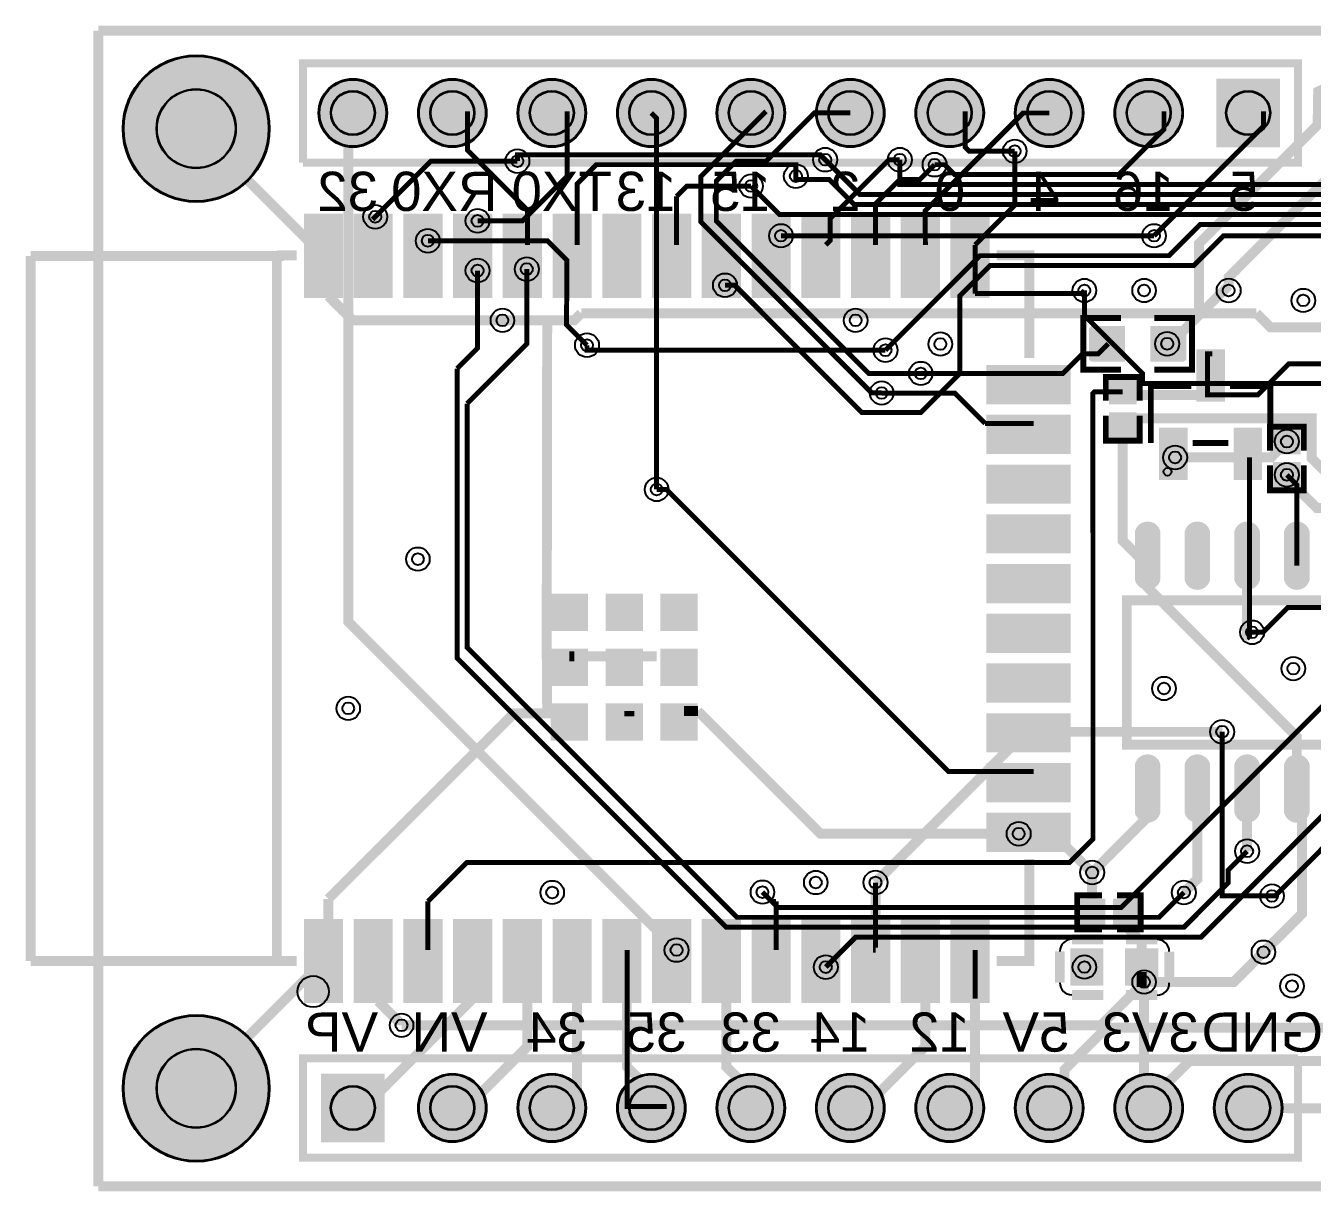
# Model space of a CAD drawing. Header units: millimetres. Extents: x 0.1 to 97.5, y -0.3 to 30.1.
# Drawn here: x 0.15 to 33, y 0.37 to 30.13 of the extents above; entities that cross this region are included whole.
import ezdxf

# ---------------------------------------------------------------- set-up
doc = ezdxf.new("R2010")
doc.units = ezdxf.units.MM
for name, color, linetype, true_color in [('BoardOutLine', 7, 'Continuous', 0xff00ff), ('BottomLayer', 7, 'Continuous', 0x0000ff), ('BottomSolderMaskLayer', 7, 'Continuous', 0xaa00ff), ('Document', 7, 'Continuous', 0xffffff), ('Hole', 7, 'Continuous', 0x222222), ('Multi-Layer', 7, 'Continuous', 0xc0c0c0), ('TopLayer', 7, 'Continuous', 0xff0000), ('TopPasteMaskLayer', 7, 'Continuous', 0x808080), ('TopSilkLayer', 7, 'Continuous', 0xffcc00), ('TopSolderMaskLayer', 7, 'Continuous', 0x800080)]:
    doc.layers.add(name, color=color, linetype=linetype, true_color=true_color)
doc.styles.get("Standard").update_dxf_attribs({"font": 'arial.ttf'})

msp = doc.modelspace()

# ---------------------------------------------------------------- hatches: boundary and pattern name
at = {"layer": 'BottomSolderMaskLayer'}
for points in [[(2.625, 27.5, 1), (6.375, 27.5, 1)], [(7.625, 27.9, 1), (9.375, 27.9, 1)], [(10.165, 27.9, 1), (11.915, 27.9, 1)], [(12.705, 27.9, 1), (14.455, 27.9, 1)], [(15.245, 27.9, 1), (16.995, 27.9, 1)], [(17.785, 27.9, 1), (19.535, 27.9, 1)], [(20.325, 27.9, 1), (22.075, 27.9, 1)], [(22.865, 27.9, 1), (24.615, 27.9, 1)], [(25.405, 27.9, 1), (27.155, 27.9, 1)], [(27.945, 27.9, 1), (29.695, 27.9, 1)], [(32.173, 27.025), (30.547, 27.025), (30.547, 28.776), (32.173, 28.776)], [(2.625, 3, 1), (6.375, 3, 1)], [(7.687, 3.376), (9.313, 3.376), (9.313, 1.625), (7.687, 1.625)], [(10.165, 2.5, 1), (11.915, 2.5, 1)], [(12.705, 2.5, 1), (14.455, 2.5, 1)], [(15.245, 2.5, 1), (16.995, 2.5, 1)], [(17.785, 2.5, 1), (19.535, 2.5, 1)], [(20.325, 2.5, 1), (22.075, 2.5, 1)], [(22.865, 2.5, 1), (24.615, 2.5, 1)], [(25.405, 2.5, 1), (27.155, 2.5, 1)], [(27.945, 2.5, 1), (29.695, 2.5, 1)], [(30.485, 2.5, 1), (32.235, 2.5, 1)]]:
    msp.add_hatch(color=256, dxfattribs=at).paths.add_polyline_path(points)
at = {"layer": 'Multi-Layer'}
for points in [[(7.65, 27.9, 1), (9.35, 27.9, 1)], [(10.19, 27.9, 1), (11.89, 27.9, 1)], [(12.73, 27.9, 1), (14.43, 27.9, 1)], [(15.27, 27.9, 1), (16.97, 27.9, 1)], [(17.81, 27.9, 1), (19.51, 27.9, 1)], [(20.35, 27.9, 1), (22.05, 27.9, 1)], [(22.89, 27.9, 1), (24.59, 27.9, 1)], [(25.43, 27.9, 1), (27.13, 27.9, 1)], [(27.97, 27.9, 1), (29.67, 27.9, 1)], [(32.147, 27.05), (30.573, 27.05), (30.573, 28.75), (32.147, 28.75)], [(7.712, 3.35), (9.287, 3.35), (9.287, 1.65), (7.712, 1.65)], [(10.19, 2.5, 1), (11.89, 2.5, 1)], [(12.73, 2.5, 1), (14.43, 2.5, 1)], [(15.27, 2.5, 1), (16.97, 2.5, 1)], [(17.81, 2.5, 1), (19.51, 2.5, 1)], [(20.35, 2.5, 1), (22.05, 2.5, 1)], [(22.89, 2.5, 1), (24.59, 2.5, 1)], [(25.43, 2.5, 1), (27.13, 2.5, 1)], [(27.97, 2.5, 1), (29.67, 2.5, 1)], [(30.51, 2.5, 1), (32.21, 2.5, 1)]]:
    msp.add_hatch(color=256, dxfattribs=at).paths.add_polyline_path(points)
at = {"layer": 'TopLayer'}
for points in [[(7.273, 25.301), (8.223, 25.301), (8.223, 23.201), (7.273, 23.201)], [(8.543, 25.301), (9.493, 25.301), (9.493, 23.201), (8.543, 23.201)], [(9.813, 25.301), (10.763, 25.301), (10.763, 23.201), (9.813, 23.201)], [(11.083, 25.301), (12.033, 25.301), (12.033, 23.201), (11.083, 23.201)], [(12.353, 25.301), (13.303, 25.301), (13.303, 23.201), (12.353, 23.201)], [(13.623, 25.301), (14.573, 25.301), (14.573, 23.201), (13.623, 23.201)], [(14.893, 25.301), (15.843, 25.301), (15.843, 23.201), (14.893, 23.201)], [(16.163, 25.301), (17.113, 25.301), (17.113, 23.201), (16.163, 23.201)], [(17.433, 25.301), (18.383, 25.301), (18.383, 23.201), (17.433, 23.201)], [(18.703, 25.301), (19.653, 25.301), (19.653, 23.201), (18.703, 23.201)], [(19.973, 25.301), (20.923, 25.301), (20.923, 23.201), (19.973, 23.201)], [(21.243, 25.301), (22.193, 25.301), (22.193, 23.201), (21.243, 23.201)], [(22.513, 25.301), (23.463, 25.301), (23.463, 23.201), (22.513, 23.201)], [(23.783, 25.301), (24.733, 25.301), (24.733, 23.201), (23.783, 23.201)], [(28.188, 22.44), (28.188, 21.576), (27.382, 21.576), (27.382, 22.44)], [(28.888, 22.44), (28.888, 21.576), (29.695, 21.576), (29.695, 22.44)], [(30.75, 21.825), (30.75, 20.575), (30.05, 20.575), (30.05, 21.825)], [(24.703, 21.441), (26.803, 21.441), (26.803, 20.491), (24.703, 20.491)], [(27.832, 20.481), (27.832, 21.081), (28.482, 21.081), (28.482, 20.481)], [(24.703, 20.171), (26.803, 20.171), (26.803, 19.221), (24.703, 19.221)], [(27.832, 19.633), (27.832, 20.233), (28.482, 20.233), (28.482, 19.633)], [(29.8, 19.825), (29.8, 18.575), (29.1, 18.575), (29.1, 19.825)], [(31.7, 19.825), (31.7, 18.575), (31, 18.575), (31, 19.825)], [(32.023, 19.211), (32.023, 19.811), (32.673, 19.811), (32.673, 19.211)], [(24.703, 18.901), (26.803, 18.901), (26.803, 17.951), (24.703, 17.951)], [(32.023, 18.363), (32.023, 18.963), (32.673, 18.963), (32.673, 18.363)], [(24.703, 17.631), (26.803, 17.631), (26.803, 16.681), (24.703, 16.681)], [(29.092, 15.998, -0.785398), (28.492, 15.998), (28.492, 17.198, -0.785398), (29.092, 17.198)], [(30.362, 15.998, -0.785398), (29.762, 15.998), (29.762, 17.198, -0.785398), (30.362, 17.198)], [(31.632, 15.998, -0.785398), (31.032, 15.998), (31.032, 17.198, -0.785398), (31.632, 17.198)], [(32.902, 15.998, -0.785398), (32.302, 15.998), (32.302, 17.198, -0.785398), (32.902, 17.198)], [(24.703, 16.361), (26.803, 16.361), (26.803, 15.411), (24.703, 15.411)], [(14.479, 14.701), (13.579, 14.701), (13.579, 15.601), (14.479, 15.601)], [(15.879, 14.701), (14.979, 14.701), (14.979, 15.601), (15.879, 15.601)], [(17.279, 14.701), (16.379, 14.701), (16.379, 15.601), (17.279, 15.601)], [(24.703, 15.091), (26.803, 15.091), (26.803, 14.141), (24.703, 14.141)], [(14.479, 13.301), (13.579, 13.301), (13.579, 14.201), (14.479, 14.201)], [(15.879, 13.301), (14.979, 13.301), (14.979, 14.201), (15.879, 14.201)], [(17.279, 13.301), (16.379, 13.301), (16.379, 14.201), (17.279, 14.201)], [(24.703, 13.821), (26.803, 13.821), (26.803, 12.871), (24.703, 12.871)], [(14.479, 11.901), (13.579, 11.901), (13.579, 12.801), (14.479, 12.801)], [(15.879, 11.901), (14.979, 11.901), (14.979, 12.801), (15.879, 12.801)], [(17.279, 11.901), (16.379, 11.901), (16.379, 12.801), (17.279, 12.801)], [(24.703, 12.551), (26.803, 12.551), (26.803, 11.601), (24.703, 11.601)], [(24.703, 11.281), (26.803, 11.281), (26.803, 10.331), (24.703, 10.331)], [(29.092, 10.054, -0.785398), (28.492, 10.054), (28.492, 11.254, -0.785398), (29.092, 11.254)], [(30.362, 10.054, -0.785398), (29.762, 10.054), (29.762, 11.254, -0.785398), (30.362, 11.254)], [(31.632, 10.054, -0.785398), (31.032, 10.054), (31.032, 11.254, -0.785398), (31.632, 11.254)], [(32.902, 10.054, -0.785398), (32.302, 10.054), (32.302, 11.254, -0.785398), (32.902, 11.254)], [(24.703, 10.011), (26.803, 10.011), (26.803, 9.061), (24.703, 9.061)], [(27.089, 7.818), (27.689, 7.818), (27.689, 7.168), (27.089, 7.168)], [(27.937, 7.818), (28.537, 7.818), (28.537, 7.168), (27.937, 7.168)], [(7.273, 7.301), (8.223, 7.301), (8.223, 5.201), (7.273, 5.201)], [(8.543, 7.301), (9.493, 7.301), (9.493, 5.201), (8.543, 5.201)], [(9.813, 7.301), (10.763, 7.301), (10.763, 5.201), (9.813, 5.201)], [(11.083, 7.301), (12.033, 7.301), (12.033, 5.201), (11.083, 5.201)], [(12.353, 7.301), (13.303, 7.301), (13.303, 5.201), (12.353, 5.201)], [(13.623, 7.301), (14.573, 7.301), (14.573, 5.201), (13.623, 5.201)], [(14.893, 7.301), (15.843, 7.301), (15.843, 5.201), (14.893, 5.201)], [(16.163, 7.301), (17.113, 7.301), (17.113, 5.201), (16.163, 5.201)], [(17.433, 7.301), (18.383, 7.301), (18.383, 5.201), (17.433, 5.201)], [(18.703, 7.301), (19.653, 7.301), (19.653, 5.201), (18.703, 5.201)], [(19.973, 7.301), (20.923, 7.301), (20.923, 5.201), (19.973, 5.201)], [(21.243, 7.301), (22.193, 7.301), (22.193, 5.201), (21.243, 5.201)], [(22.513, 7.301), (23.463, 7.301), (23.463, 5.201), (22.513, 5.201)], [(23.783, 7.301), (24.733, 7.301), (24.733, 5.201), (23.783, 5.201)], [(27.64, 5.646), (26.84, 5.646), (26.84, 6.546), (27.64, 6.546)], [(29.04, 5.646), (28.24, 5.646), (28.24, 6.546), (29.04, 6.546)]]:
    msp.add_hatch(color=256, dxfattribs=at).paths.add_polyline_path(points)
at = {"layer": 'TopPasteMaskLayer'}
for points in [[(7.273, 25.301), (8.223, 25.301), (8.223, 23.201), (7.273, 23.201)], [(8.543, 25.301), (9.493, 25.301), (9.493, 23.201), (8.543, 23.201)], [(9.813, 25.301), (10.763, 25.301), (10.763, 23.201), (9.813, 23.201)], [(11.083, 25.301), (12.033, 25.301), (12.033, 23.201), (11.083, 23.201)], [(12.353, 25.301), (13.303, 25.301), (13.303, 23.201), (12.353, 23.201)], [(13.623, 25.301), (14.573, 25.301), (14.573, 23.201), (13.623, 23.201)], [(14.893, 25.301), (15.843, 25.301), (15.843, 23.201), (14.893, 23.201)], [(16.163, 25.301), (17.113, 25.301), (17.113, 23.201), (16.163, 23.201)], [(17.433, 25.301), (18.383, 25.301), (18.383, 23.201), (17.433, 23.201)], [(18.703, 25.301), (19.653, 25.301), (19.653, 23.201), (18.703, 23.201)], [(19.973, 25.301), (20.923, 25.301), (20.923, 23.201), (19.973, 23.201)], [(21.243, 25.301), (22.193, 25.301), (22.193, 23.201), (21.243, 23.201)], [(22.513, 25.301), (23.463, 25.301), (23.463, 23.201), (22.513, 23.201)], [(23.783, 25.301), (24.733, 25.301), (24.733, 23.201), (23.783, 23.201)], [(27.343, 21.558), (28.143, 21.558), (28.193, 21.608), (28.193, 21.836), (27.823, 21.836), (27.823, 22.166), (28.193, 22.166), (28.193, 22.408), (28.143, 22.458), (27.343, 22.458), (27.293, 22.408), (27.293, 21.608)], [(28.893, 21.608), (28.893, 21.836), (29.273, 21.836), (29.273, 22.166), (28.893, 22.166), (28.893, 22.408), (28.943, 22.458), (29.733, 22.458), (29.783, 22.408), (29.783, 21.608), (29.733, 21.558), (28.943, 21.558)], [(30.75, 21.825), (30.75, 20.575), (30.05, 20.575), (30.05, 21.825)], [(24.703, 21.441), (26.803, 21.441), (26.803, 20.491), (24.703, 20.491)], [(27.832, 20.481), (27.832, 21.081), (28.482, 21.081), (28.482, 20.481)], [(24.703, 20.171), (26.803, 20.171), (26.803, 19.221), (24.703, 19.221)], [(27.832, 19.633), (27.832, 20.233), (28.482, 20.233), (28.482, 19.633)], [(29.8, 19.825), (29.8, 18.575), (29.1, 18.575), (29.1, 19.825)], [(31.7, 19.825), (31.7, 18.575), (31, 18.575), (31, 19.825)], [(32.023, 19.211), (32.023, 19.811), (32.673, 19.811), (32.673, 19.211)], [(24.703, 18.901), (26.803, 18.901), (26.803, 17.951), (24.703, 17.951)], [(32.023, 18.363), (32.023, 18.963), (32.673, 18.963), (32.673, 18.363)], [(24.703, 17.631), (26.803, 17.631), (26.803, 16.681), (24.703, 16.681)], [(29.092, 15.998, -0.785398), (28.492, 15.998), (28.492, 17.198, -0.785398), (29.092, 17.198)], [(30.362, 15.998, -0.785398), (29.762, 15.998), (29.762, 17.198, -0.785398), (30.362, 17.198)], [(31.632, 15.998, -0.785398), (31.032, 15.998), (31.032, 17.198, -0.785398), (31.632, 17.198)], [(32.902, 15.998, -0.785398), (32.302, 15.998), (32.302, 17.198, -0.785398), (32.902, 17.198)], [(24.703, 16.361), (26.803, 16.361), (26.803, 15.411), (24.703, 15.411)], [(14.479, 14.701), (13.579, 14.701), (13.579, 15.601), (14.479, 15.601)], [(15.879, 14.701), (14.979, 14.701), (14.979, 15.601), (15.879, 15.601)], [(17.279, 14.701), (16.379, 14.701), (16.379, 15.601), (17.279, 15.601)], [(24.703, 15.091), (26.803, 15.091), (26.803, 14.141), (24.703, 14.141)], [(14.479, 13.301), (13.579, 13.301), (13.579, 14.201), (14.479, 14.201)], [(15.879, 13.301), (14.979, 13.301), (14.979, 14.201), (15.879, 14.201)], [(17.279, 13.301), (16.379, 13.301), (16.379, 14.201), (17.279, 14.201)], [(24.703, 13.821), (26.803, 13.821), (26.803, 12.871), (24.703, 12.871)], [(14.479, 11.901), (13.579, 11.901), (13.579, 12.801), (14.479, 12.801)], [(15.879, 11.901), (14.979, 11.901), (14.979, 12.801), (15.879, 12.801)], [(17.279, 11.901), (16.379, 11.901), (16.379, 12.801), (17.279, 12.801)], [(24.703, 12.551), (26.803, 12.551), (26.803, 11.601), (24.703, 11.601)], [(24.703, 11.281), (26.803, 11.281), (26.803, 10.331), (24.703, 10.331)], [(29.092, 10.054, -0.785398), (28.492, 10.054), (28.492, 11.254, -0.785398), (29.092, 11.254)], [(30.362, 10.054, -0.785398), (29.762, 10.054), (29.762, 11.254, -0.785398), (30.362, 11.254)], [(31.632, 10.054, -0.785398), (31.032, 10.054), (31.032, 11.254, -0.785398), (31.632, 11.254)], [(32.902, 10.054, -0.785398), (32.302, 10.054), (32.302, 11.254, -0.785398), (32.902, 11.254)], [(24.703, 10.011), (26.803, 10.011), (26.803, 9.061), (24.703, 9.061)], [(27.089, 7.818), (27.689, 7.818), (27.689, 7.168), (27.089, 7.168)], [(27.937, 7.818), (28.537, 7.818), (28.537, 7.168), (27.937, 7.168)], [(7.273, 7.301), (8.223, 7.301), (8.223, 5.201), (7.273, 5.201)], [(8.543, 7.301), (9.493, 7.301), (9.493, 5.201), (8.543, 5.201)], [(9.813, 7.301), (10.763, 7.301), (10.763, 5.201), (9.813, 5.201)], [(11.083, 7.301), (12.033, 7.301), (12.033, 5.201), (11.083, 5.201)], [(12.353, 7.301), (13.303, 7.301), (13.303, 5.201), (12.353, 5.201)], [(13.623, 7.301), (14.573, 7.301), (14.573, 5.201), (13.623, 5.201)], [(14.893, 7.301), (15.843, 7.301), (15.843, 5.201), (14.893, 5.201)], [(16.163, 7.301), (17.113, 7.301), (17.113, 5.201), (16.163, 5.201)], [(17.433, 7.301), (18.383, 7.301), (18.383, 5.201), (17.433, 5.201)], [(18.703, 7.301), (19.653, 7.301), (19.653, 5.201), (18.703, 5.201)], [(19.973, 7.301), (20.923, 7.301), (20.923, 5.201), (19.973, 5.201)], [(21.243, 7.301), (22.193, 7.301), (22.193, 5.201), (21.243, 5.201)], [(22.513, 7.301), (23.463, 7.301), (23.463, 5.201), (22.513, 5.201)], [(23.783, 7.301), (24.733, 7.301), (24.733, 5.201), (23.783, 5.201)], [(27.64, 5.646), (26.84, 5.646), (26.84, 6.546), (27.64, 6.546)], [(29.04, 5.646), (28.24, 5.646), (28.24, 6.546), (29.04, 6.546)]]:
    msp.add_hatch(color=256, dxfattribs=at).paths.add_polyline_path(points)
at = {"layer": 'TopSolderMaskLayer'}
for points in [[(2.625, 27.5, 1), (6.375, 27.5, 1)], [(7.625, 27.9, 1), (9.375, 27.9, 1)], [(10.165, 27.9, 1), (11.915, 27.9, 1)], [(12.705, 27.9, 1), (14.455, 27.9, 1)], [(15.245, 27.9, 1), (16.995, 27.9, 1)], [(17.785, 27.9, 1), (19.535, 27.9, 1)], [(20.325, 27.9, 1), (22.075, 27.9, 1)], [(22.865, 27.9, 1), (24.615, 27.9, 1)], [(25.405, 27.9, 1), (27.155, 27.9, 1)], [(27.945, 27.9, 1), (29.695, 27.9, 1)], [(32.173, 27.025), (30.547, 27.025), (30.547, 28.776), (32.173, 28.776)], [(7.248, 25.326), (8.249, 25.326), (8.249, 23.175), (7.248, 23.175)], [(8.518, 25.326), (9.519, 25.326), (9.519, 23.175), (8.518, 23.175)], [(9.788, 25.326), (10.789, 25.326), (10.789, 23.175), (9.788, 23.175)], [(11.058, 25.326), (12.059, 25.326), (12.059, 23.175), (11.058, 23.175)], [(12.328, 25.326), (13.329, 25.326), (13.329, 23.175), (12.328, 23.175)], [(13.598, 25.326), (14.599, 25.326), (14.599, 23.175), (13.598, 23.175)], [(14.868, 25.326), (15.869, 25.326), (15.869, 23.175), (14.868, 23.175)], [(16.138, 25.326), (17.139, 25.326), (17.139, 23.175), (16.138, 23.175)], [(17.408, 25.326), (18.409, 25.326), (18.409, 23.175), (17.408, 23.175)], [(18.678, 25.326), (19.679, 25.326), (19.679, 23.175), (18.678, 23.175)], [(19.948, 25.326), (20.949, 25.326), (20.949, 23.175), (19.948, 23.175)], [(21.218, 25.326), (22.219, 25.326), (22.219, 23.175), (21.218, 23.175)], [(22.488, 25.326), (23.489, 25.326), (23.489, 23.175), (22.488, 23.175)], [(23.758, 25.326), (24.759, 25.326), (24.759, 23.175), (23.758, 23.175)], [(28.214, 22.465), (28.214, 21.55), (27.356, 21.55), (27.356, 22.465)], [(28.863, 22.465), (28.863, 21.55), (29.72, 21.55), (29.72, 22.465)], [(30.764, 21.87), (30.764, 20.53), (30.036, 20.53), (30.036, 21.87)], [(24.678, 21.466), (26.829, 21.466), (26.829, 20.466), (24.678, 20.466)], [(27.805, 20.458), (27.805, 21.104), (28.51, 21.104), (28.51, 20.458)], [(24.678, 20.196), (26.829, 20.196), (26.829, 19.196), (24.678, 19.196)], [(27.805, 19.609), (27.805, 20.256), (28.51, 20.256), (28.51, 19.609)], [(29.814, 19.87), (29.814, 18.53), (29.086, 18.53), (29.086, 19.87)], [(31.714, 19.87), (31.714, 18.53), (30.986, 18.53), (30.986, 19.87)], [(31.996, 19.188), (31.996, 19.834), (32.701, 19.834), (32.701, 19.188)], [(24.678, 18.926), (26.829, 18.926), (26.829, 17.925), (24.678, 17.925)], [(31.996, 18.339), (31.996, 18.986), (32.701, 18.986), (32.701, 18.339)], [(24.678, 17.656), (26.829, 17.656), (26.829, 16.655), (24.678, 16.655)], [(29.118, 15.981, -0.785398), (28.467, 15.981), (28.467, 17.215, -0.785398), (29.118, 17.215)], [(30.388, 15.981, -0.785398), (29.737, 15.981), (29.737, 17.215, -0.785398), (30.388, 17.215)], [(31.658, 15.981, -0.785398), (31.007, 15.981), (31.007, 17.215, -0.785398), (31.658, 17.215)], [(32.928, 15.981, -0.785398), (32.277, 15.981), (32.277, 17.215, -0.785398), (32.928, 17.215)], [(24.678, 16.386), (26.829, 16.386), (26.829, 15.385), (24.678, 15.385)], [(14.505, 14.675), (13.554, 14.675), (13.554, 15.626), (14.505, 15.626)], [(15.905, 14.675), (14.954, 14.675), (14.954, 15.626), (15.905, 15.626)], [(17.305, 14.675), (16.354, 14.675), (16.354, 15.626), (17.305, 15.626)], [(24.678, 15.116), (26.829, 15.116), (26.829, 14.115), (24.678, 14.115)], [(14.505, 13.275), (13.554, 13.275), (13.554, 14.226), (14.505, 14.226)], [(15.905, 13.275), (14.954, 13.275), (14.954, 14.226), (15.905, 14.226)], [(17.305, 13.275), (16.354, 13.275), (16.354, 14.226), (17.305, 14.226)], [(24.678, 13.846), (26.829, 13.846), (26.829, 12.845), (24.678, 12.845)], [(14.505, 11.875), (13.554, 11.875), (13.554, 12.826), (14.505, 12.826)], [(15.905, 11.875), (14.954, 11.875), (14.954, 12.826), (15.905, 12.826)], [(17.305, 11.875), (16.354, 11.875), (16.354, 12.826), (17.305, 12.826)], [(24.678, 12.576), (26.829, 12.576), (26.829, 11.575), (24.678, 11.575)], [(29.118, 10.037, -0.785398), (28.467, 10.037), (28.467, 11.271, -0.785398), (29.118, 11.271)], [(30.388, 10.037, -0.785398), (29.737, 10.037), (29.737, 11.271, -0.785398), (30.388, 11.271)], [(31.658, 10.037, -0.785398), (31.007, 10.037), (31.007, 11.271, -0.785398), (31.658, 11.271)], [(32.928, 10.037, -0.785398), (32.277, 10.037), (32.277, 11.271, -0.785398), (32.928, 11.271)], [(24.678, 11.306), (26.829, 11.306), (26.829, 10.305), (24.678, 10.305)], [(24.678, 10.036), (26.829, 10.036), (26.829, 9.035), (24.678, 9.035)], [(27.063, 7.843), (27.714, 7.843), (27.714, 7.143), (27.063, 7.143)], [(27.912, 7.843), (28.563, 7.843), (28.563, 7.143), (27.912, 7.143)], [(7.248, 7.326), (8.249, 7.326), (8.249, 5.175), (7.248, 5.175)], [(8.518, 7.326), (9.519, 7.326), (9.519, 5.175), (8.518, 5.175)], [(9.788, 7.326), (10.789, 7.326), (10.789, 5.175), (9.788, 5.175)], [(11.058, 7.326), (12.059, 7.326), (12.059, 5.175), (11.058, 5.175)], [(12.328, 7.326), (13.329, 7.326), (13.329, 5.175), (12.328, 5.175)], [(13.598, 7.326), (14.599, 7.326), (14.599, 5.175), (13.598, 5.175)], [(14.868, 7.326), (15.869, 7.326), (15.869, 5.175), (14.868, 5.175)], [(16.138, 7.326), (17.139, 7.326), (17.139, 5.175), (16.138, 5.175)], [(17.408, 7.326), (18.409, 7.326), (18.409, 5.175), (17.408, 5.175)], [(18.678, 7.326), (19.679, 7.326), (19.679, 5.175), (18.678, 5.175)], [(19.948, 7.326), (20.949, 7.326), (20.949, 5.175), (19.948, 5.175)], [(21.218, 7.326), (22.219, 7.326), (22.219, 5.175), (21.218, 5.175)], [(22.488, 7.326), (23.489, 7.326), (23.489, 5.175), (22.488, 5.175)], [(23.758, 7.326), (24.759, 7.326), (24.759, 5.175), (23.758, 5.175)], [(27.665, 5.621), (26.815, 5.621), (26.815, 6.571), (27.665, 6.571)], [(29.065, 5.621), (28.215, 5.621), (28.215, 6.571), (29.065, 6.571)], [(2.625, 3, 1), (6.375, 3, 1)], [(7.687, 3.376), (9.313, 3.376), (9.313, 1.625), (7.687, 1.625)], [(10.165, 2.5, 1), (11.915, 2.5, 1)], [(12.705, 2.5, 1), (14.455, 2.5, 1)], [(15.245, 2.5, 1), (16.995, 2.5, 1)], [(17.785, 2.5, 1), (19.535, 2.5, 1)], [(20.325, 2.5, 1), (22.075, 2.5, 1)], [(22.865, 2.5, 1), (24.615, 2.5, 1)], [(25.405, 2.5, 1), (27.155, 2.5, 1)], [(27.945, 2.5, 1), (29.695, 2.5, 1)], [(30.485, 2.5, 1), (32.235, 2.5, 1)]]:
    msp.add_hatch(color=256, dxfattribs=at).paths.add_polyline_path(points)

# ---------------------------------------------------------------- linework, layer by layer
at = {"layer": 'BoardOutLine', "const_width": 0.254}
for points in [[(2, 0.5), (1.999, 30)], [(1.999, 30), (94.001, 30), (94.005, 0.5)], [(94, 0.5), (2, 0.5)]]:
    msp.add_lwpolyline(points, dxfattribs=at)
at = {"layer": 'BottomLayer'}
for points, const_width in [([(16.764, 6.53), (8.382, 14.912), (8.382, 27.94), (8.89, 27.94)], 0.254), ([(13.97, 27.94), (13.97, 26.289), (12.827, 25.146), (11.684, 25.146)], 0.127), ([(16.12, 27.9), (16.256, 27.764), (16.256, 18.288)], 0.127), ([(22.002, 20.752), (21.75, 20.752), (17.384, 25.118), (17.384, 26.276), (19.05, 27.94)], 0.127), ([(23.001, 21.251), (21.675, 21.251), (17.78, 25.146), (17.78, 26.162), (18.288, 26.67), (19.05, 26.67), (20.28, 27.9), (21.2, 27.9)], 0.127), ([(23.354, 26.58), (23.608, 26.58), (23.862, 26.326), (28.053, 26.326), (29.21, 27.483), (29.21, 27.94)], 0.127), ([(24.13, 27.94), (24.13, 27.028), (24.234, 26.924), (25.4, 26.924)], 0.127), ([(12.7, 26.67), (10.49, 26.67), (9.003, 25.183)], 0.127), ([(54.192, 19.595), (54.195, 19.592), (53.811, 19.595), (47.484, 25.818), (21.449, 25.818), (20.56, 26.707)], 0.127), ([(51.624, 25.818), (51.37, 26.072), (22.465, 26.072), (22.465, 26.707)], 0.127), ([(51.548, 21.373), (47.357, 25.564), (21.299, 25.564), (20.664, 26.199), (19.812, 26.199), (19.812, 26.289)], 0.127), ([(18.669, 26.035), (19.394, 25.31), (47.23, 25.31), (54.215, 18.325), (56.097, 18.325), (56.097, 18.579)], 0.127), ([(51.224, 20.678), (51.166, 20.991), (47.102, 25.055), (30.135, 25.055), (29.337, 24.257), (24.511, 24.257), (22.098, 21.844), (22.098, 21.844)], 0.127), ([(14.478, 21.971), (13.955, 22.492), (13.966, 24.143), (13.47, 24.638), (10.414, 24.638)], 0.127), ([(28.956, 24.765), (19.431, 24.765)], 0.127), ([(29.591, 24.003), (29.972, 24.003), (30.734, 24.765), (36.703, 24.765)], 0.127), ([(29.591, 24.003), (24.765, 24.003), (24.001, 23.239), (24.001, 21.251), (23.001, 20.251), (21.501, 20.251), (18.251, 23.501), (18.001, 23.501)], 0.127), ([(11.162, 21.373), (11.684, 21.895), (11.684, 23.876)], 0.127), ([(11.416, 20.484), (12.94, 22.008), (12.94, 23.913)], 0.127), ([(33.364, 20.992), (28.665, 20.992), (28.665, 21.246), (27.178, 22.733), (27.178, 23.368)], 0.127), ([(29.292, 22.008), (29.374, 22.008), (30.861, 23.495)], 0.254), ([(44.341, 21.849), (42.352, 21.849), (28.121, 7.62), (19.347, 7.62), (18.956, 8.009)], 0.127), ([(20.574, 6.096), (21.336, 6.858), (30.153, 6.858), (38.192, 14.895), (39.97, 14.895), (46.848, 21.88), (48.245, 21.88)], 0.127), ([(31.334, 9.053), (30.846, 8.567), (30.846, 8.242), (29.718, 7.112), (18.034, 7.112), (11.161, 13.983), (11.161, 21.372)], 0.127), ([(29.718, 8.001), (29.083, 7.366), (18.311, 7.366), (11.415, 14.26), (11.415, 20.483)], 0.127), ([(31.967, 7.911), (32.041, 7.911), (38.481, 14.351), (40.081, 14.351), (46.304, 20.574), (50.038, 20.574)], 0.127), ([(29.493, 19.107), (31.944, 19.107), (32.348, 19.511)], 0.254), ([(32.348, 18.663), (32.348, 18.579), (33.11, 17.817), (34.38, 17.817), (35.142, 18.579), (36.58, 18.579), (37.108, 19.107)], 0.254), ([(36.031, 17.944), (33.364, 15.277), (32.371, 15.277), (31.736, 14.642), (31.459, 14.642)], 0.127), ([(30.697, 12.102), (25.691, 12.102), (21.844, 8.255)], 0.254), ([(27.375, 8.509), (26.384, 9.5), (25.5, 9.5)], 0.254), ([(31.75, 6.477), (30.988, 5.715), (28.702, 5.715)], 0.254), ([(28.702, 5.715), (27.597, 4.61), (9.744, 4.61)], 0.254), ([(29.21, 2.54), (28.702, 2.54), (28.702, 5.715)], 0.254)]:
    msp.add_lwpolyline(points, dxfattribs=dict(at, const_width=const_width))
at = {"layer": 'BottomSolderMaskLayer'}
for centre, radius in [((4.5, 27.5), 1.875), ((8.5, 27.9), 0.875), ((11.04, 27.9), 0.875), ((13.58, 27.9), 0.875), ((16.12, 27.9), 0.875), ((18.66, 27.9), 0.875), ((21.2, 27.9), 0.875), ((23.74, 27.9), 0.875), ((26.28, 27.9), 0.875), ((28.82, 27.9), 0.875), ((4.5, 27.5), 1.014), ((8.5, 27.9), 0.566), ((11.04, 27.9), 0.566), ((13.58, 27.9), 0.566), ((16.12, 27.9), 0.566), ((18.66, 27.9), 0.566), ((21.2, 27.9), 0.566), ((23.74, 27.9), 0.566), ((26.28, 27.9), 0.566), ((28.82, 27.9), 0.566), ((31.36, 27.9), 0.568), ((4.5, 3), 1.875), ((4.5, 3), 1.014), ((11.04, 2.5), 0.875), ((13.58, 2.5), 0.875), ((16.12, 2.5), 0.875), ((18.66, 2.5), 0.875), ((21.2, 2.5), 0.875), ((23.74, 2.5), 0.875), ((26.28, 2.5), 0.875), ((28.82, 2.5), 0.875), ((31.36, 2.5), 0.875), ((8.5, 2.5), 0.568), ((11.04, 2.5), 0.566), ((13.58, 2.5), 0.566), ((16.12, 2.5), 0.566), ((18.66, 2.5), 0.566), ((21.2, 2.5), 0.566), ((23.74, 2.5), 0.566), ((26.28, 2.5), 0.566), ((28.82, 2.5), 0.566), ((31.36, 2.5), 0.566)]:
    msp.add_circle(centre, radius, dxfattribs=at)
at = {"layer": 'Document'}
for centre, radius in [((29.3, 18.74), 0.1), ((7.487, 5.471), 0.4)]:
    msp.add_circle(centre, radius, dxfattribs=at)
at = {"layer": 'Hole'}
for centre, radius in [((25.4, 26.924), 0.15), ((12.7, 26.67), 0.152), ((20.56, 26.707), 0.152), ((22.465, 26.707), 0.152), ((23.354, 26.58), 0.152), ((19.812, 26.289), 0.152), ((18.669, 26.035), 0.15), ((9.072, 25.251), 0.152), ((11.684, 25.146), 0.152), ((10.414, 24.638), 0.152), ((19.431, 24.765), 0.15), ((28.956, 24.765), 0.15), ((11.684, 23.876), 0.152), ((12.94, 23.913), 0.152), ((18.001, 23.501), 0.152), ((27.178, 23.368), 0.15), ((28.702, 23.368), 0.15), ((30.861, 23.368), 0.152), ((32.766, 23.114), 0.15), ((12.319, 22.606), 0.15), ((21.336, 22.606), 0.15), ((14.478, 21.971), 0.152), ((23.501, 22.001), 0.15), ((29.292, 22.008), 0.152), ((22.098, 21.844), 0.152), ((23.001, 21.251), 0.15), ((22.001, 20.751), 0.15), ((32.348, 19.511), 0.152), ((29.493, 19.107), 0.152), ((32.348, 18.663), 0.152), ((16.256, 18.288), 0.15), ((10.16, 16.51), 0.15), ((31.459, 14.642), 0.152), ((32.512, 13.716), 0.15), ((29.21, 13.208), 0.15), ((8.382, 12.7), 0.15), ((30.697, 12.102), 0.152), ((25.5, 9.5), 0.152), ((31.332, 9.054), 0.152), ((27.375, 8.509), 0.152), ((20.32, 8.255), 0.15), ((21.844, 8.255), 0.152), ((13.589, 8.001), 0.15), ((18.957, 8.009), 0.15), ((29.718, 8.001), 0.152), ((31.967, 7.911), 0.15), ((16.765, 6.531), 0.152), ((31.75, 6.477), 0.15), ((20.574, 6.096), 0.152), ((27.178, 6.096), 0.15), ((28.702, 5.715), 0.15), ((32.48, 5.611), 0.15), ((9.742, 4.609), 0.15)]:
    msp.add_circle(centre, radius, dxfattribs=at)
at = {"layer": 'Multi-Layer'}
for centre, radius in [((4.5, 27.5), 1.85), ((8.5, 27.9), 0.85), ((11.04, 27.9), 0.85), ((13.58, 27.9), 0.85), ((16.12, 27.9), 0.85), ((18.66, 27.9), 0.85), ((21.2, 27.9), 0.85), ((23.74, 27.9), 0.85), ((26.28, 27.9), 0.85), ((28.82, 27.9), 0.85), ((4.5, 27.5), 1), ((8.5, 27.9), 0.55), ((11.04, 27.9), 0.55), ((13.58, 27.9), 0.55), ((16.12, 27.9), 0.55), ((18.66, 27.9), 0.55), ((21.2, 27.9), 0.55), ((23.74, 27.9), 0.55), ((26.28, 27.9), 0.55), ((28.82, 27.9), 0.55), ((31.36, 27.9), 0.55), ((12.7, 26.67), 0.305), ((20.56, 26.707), 0.305), ((22.465, 26.707), 0.305), ((25.4, 26.924), 0.3), ((23.354, 26.58), 0.305), ((18.669, 26.035), 0.3), ((19.812, 26.289), 0.305), ((9.072, 25.251), 0.305), ((11.684, 25.146), 0.305), ((19.431, 24.765), 0.3), ((28.956, 24.765), 0.3), ((10.414, 24.638), 0.305), ((11.684, 23.876), 0.305), ((12.94, 23.913), 0.305), ((18.001, 23.501), 0.305), ((27.178, 23.368), 0.3), ((28.702, 23.368), 0.3), ((30.861, 23.368), 0.305), ((32.766, 23.114), 0.3), ((12.319, 22.606), 0.3), ((21.336, 22.606), 0.3), ((14.478, 21.971), 0.305), ((22.098, 21.844), 0.305), ((23.501, 22.001), 0.3), ((29.292, 22.008), 0.305), ((23.001, 21.251), 0.3), ((22.001, 20.751), 0.3), ((32.348, 19.511), 0.305), ((29.493, 19.107), 0.305), ((32.348, 18.663), 0.305), ((16.256, 18.288), 0.3), ((10.16, 16.51), 0.3), ((31.459, 14.642), 0.305), ((32.512, 13.716), 0.3), ((29.21, 13.208), 0.3), ((8.382, 12.7), 0.3), ((30.697, 12.102), 0.305), ((25.5, 9.5), 0.305), ((31.332, 9.054), 0.305), ((20.32, 8.255), 0.3), ((21.844, 8.255), 0.305), ((27.375, 8.509), 0.305), ((13.589, 8.001), 0.3), ((18.957, 8.009), 0.3), ((29.718, 8.001), 0.305), ((31.967, 7.911), 0.3), ((16.765, 6.531), 0.305), ((31.75, 6.477), 0.3), ((20.574, 6.096), 0.305), ((27.178, 6.096), 0.3), ((28.702, 5.715), 0.3), ((32.48, 5.611), 0.3), ((4.5, 3), 1.85), ((9.742, 4.609), 0.3), ((4.5, 3), 1), ((11.04, 2.5), 0.85), ((13.58, 2.5), 0.85), ((16.12, 2.5), 0.85), ((18.66, 2.5), 0.85), ((21.2, 2.5), 0.85), ((23.74, 2.5), 0.85), ((26.28, 2.5), 0.85), ((28.82, 2.5), 0.85), ((31.36, 2.5), 0.85), ((8.5, 2.5), 0.55), ((11.04, 2.5), 0.55), ((13.58, 2.5), 0.55), ((16.12, 2.5), 0.55), ((18.66, 2.5), 0.55), ((21.2, 2.5), 0.55), ((23.74, 2.5), 0.55), ((26.28, 2.5), 0.55), ((28.82, 2.5), 0.55), ((31.36, 2.5), 0.55)]:
    msp.add_circle(centre, radius, dxfattribs=at)
at = {"layer": 'TopLayer'}
for points, const_width in [([(30.106, 22.788), (30.106, 24.568), (33.133, 27.596), (33.147, 28.448), (33.679, 28.701), (34.149, 28.701)], 0.254), ([(12.955, 24.53), (12.955, 25.422), (11.43, 26.947), (11.43, 27.94)], 0.127), ([(26.279, 27.899), (25.614, 27.899), (23.114, 25.4), (23.117, 24.529)], 0.127), ([(31.75, 27.94), (31.75, 27.559), (28.956, 24.765)], 0.127), ([(7.747, 24.252), (4.501, 27.501)], 0.254), ([(24.385, 24.531), (25.4, 25.546), (25.4, 26.924)], 0.127), ([(30.861, 23.495), (30.861, 23.711), (34.149, 26.999)], 0.254), ([(20.56, 26.707), (20.433, 26.834), (12.7, 26.834), (12.7, 26.67)], 0.127), ([(14.225, 24.53), (14.225, 26.087), (14.718, 26.58), (19.812, 26.58), (19.812, 26.289)], 0.127), ([(20.575, 24.53), (20.687, 24.644), (20.687, 25.206), (22.188, 26.707), (22.465, 26.707)], 0.127), ([(21.845, 24.531), (21.845, 25.578), (22.465, 26.199), (22.973, 26.199), (23.354, 26.58)], 0.127), ([(16.765, 25.772), (17.028, 26.035), (18.669, 26.035)], 0.127), ([(16.765, 24.531), (16.765, 25.772)], 0.127), ([(7.875, 23.879), (7.875, 24.531)], 0.254), ([(24.385, 24.531), (24.385, 23.29)], 0.127), ([(7.875, 23.879), (7.875, 23.227)], 0.254), ([(31.567, 22.787), (31.927, 22.427), (35.127, 22.427), (36.732, 24.032), (37.428, 24.032)], 0.254), ([(7.875, 23.227), (8.495, 22.606), (12.319, 22.606)], 0.254), ([(24.385, 23.29), (27.1, 23.29), (27.178, 23.368)], 0.127), ([(12.319, 22.606), (14.15, 22.606), (14.331, 22.787)], 0.254), ([(13.462, 22.606), (13.451, 15.431)], 0.254), ([(14.331, 22.787), (31.567, 22.787), (31.228, 22.787)], 0.254), ([(22.098, 21.844), (14.478, 21.844), (14.478, 21.971)], 0.127), ([(27.785, 22.008), (27.531, 21.754), (27.12, 21.754)], 0.127), ([(27.12, 21.745), (26.626, 21.251), (23.001, 21.251)], 0.127), ([(30.445, 21.753), (30.318, 21.753), (30.318, 20.701), (31.603, 20.701), (32.403, 21.499), (34.501, 21.499), (35.601, 20.399), (37.386, 20.399), (38.265, 19.52), (38.265, 19.393)], 0.127), ([(26.5, 21.246), (25.88, 21.246)], 0.127), ([(24.639, 19.976), (23.864, 20.751), (22.001, 20.751)], 0.127), ([(28.157, 20.781), (27.439, 20.781), (27.395, 20.738), (27.395, 17.182)], 0.127), ([(28.194, 20.701), (30.353, 20.701)], 0.254), ([(25.88, 19.976), (24.639, 19.976)], 0.127), ([(33.745, 18.663), (33.408, 18.663), (32.983, 19.087), (32.983, 20.103), (28.157, 20.103), (28.157, 19.933)], 0.254), ([(28.792, 16.344), (28.157, 16.979), (28.157, 19.933)], 0.254), ([(31.393, 19.107), (31.393, 14.504), (31.416, 14.481)], 0.127), ([(32.347, 18.661), (32.601, 18.41), (32.601, 16.342)], 0.127), ([(16.256, 18.288), (16.51, 18.288), (23.712, 11.086), (25.88, 11.086)], 0.127), ([(27.397, 17.562), (27.397, 9.362), (26.797, 8.763), (11.407, 8.763), (10.417, 7.77)], 0.127), ([(32.602, 10.4), (32.602, 11.975), (28.792, 15.785), (28.792, 16.344)], 0.254), ([(31.332, 16.344), (31.332, 14.565), (31.393, 14.504)], 0.254), ([(13.451, 14.031), (13.451, 15.431)], 0.254), ([(14.156, 15.431), (13.451, 15.431)], 0.254), ([(13.451, 14.031), (13.462, 12.573)], 0.254), ([(14.029, 14.031), (13.451, 14.031)], 0.254), ([(14.156, 14.031), (14.029, 14.031)], 0.254), ([(14.156, 14.031), (15.555, 14.031)], 0.254), ([(16.256, 14.03), (15.556, 14.03)], 0.254), ([(7.874, 7.836), (12.614, 12.573), (14.156, 12.573), (14.156, 12.631)], 0.254), ([(15.556, 12.497), (15.556, 12.631)], 0.254), ([(16.956, 12.631), (17.308, 12.631)], 0.254), ([(17.308, 12.631), (20.439, 9.5), (25.5, 9.5)], 0.254), ([(30.697, 12.102), (30.697, 8.165), (30.697, 7.911), (31.967, 7.911)], 0.127), ([(28.791, 10.399), (28.791, 9.926), (27.376, 8.509)], 0.254), ([(29.718, 8.001), (30.062, 8.345), (30.062, 10.654)], 0.254), ([(31.332, 9.054), (31.332, 10.654)], 0.254), ([(31.75, 6.477), (32.731, 7.457), (32.731, 10.526), (32.604, 10.653)], 0.254), ([(27.375, 8.509), (27.375, 8.038), (27.375, 7.149)], 0.254), ([(21.845, 6.531), (21.845, 8.254), (21.844, 8.255)], 0.254), ([(21.845, 6.531), (21.844, 6.531), (21.844, 8.255)], 0.127), ([(7.875, 6.531), (7.875, 7.835)], 0.254), ([(18.957, 8.009), (19.195, 7.772), (19.305, 7.772)], 0.127), ([(10.415, 6.531), (10.415, 7.772)], 0.127), ([(19.305, 6.531), (19.305, 7.772)], 0.127), ([(28.223, 7.149), (28.64, 6.732), (28.64, 5.969)], 0.254), ([(8.89, 2.54), (8.89, 2.614), (11.685, 5.409), (11.685, 6.532)], 0.254), ([(9.145, 6.531), (9.145, 5.226)], 0.254), ([(12.955, 6.531), (12.955, 4.065), (11.43, 2.54)], 0.254), ([(14.225, 6.531), (14.225, 2.795), (13.97, 2.54)], 0.254), ([(15.495, 6.531), (15.495, 3.555), (16.51, 2.54)], 0.254), ([(16.51, 2.54), (15.506, 2.54), (15.506, 6.531)], 0.127), ([(18.035, 6.531), (18.035, 3.555), (19.05, 2.54)], 0.254), ([(23.115, 6.531), (23.115, 4.065), (21.59, 2.54)], 0.254), ([(24.385, 6.531), (24.385, 2.795), (24.13, 2.54)], 0.254), ([(24.385, 6.531), (24.385, 5.29)], 0.127), ([(7.747, 6.251), (4.501, 3)], 0.254), ([(28.64, 5.969), (28.64, 5.588), (28.64, 5.588)], 0.254), ([(9.145, 5.226), (9.742, 4.629), (9.742, 4.609)], 0.254), ([(26.67, 2.54), (26.67, 3.48), (27.737, 4.547), (36.83, 4.547), (37.379, 5.309)], 0.254), ([(47.092, 4.305), (46.487, 3.701), (29.863, 3.701), (28.819, 2.657), (28.819, 2.499)], 0.254), ([(31.359, 2.499), (34.181, 2.484)], 0.254)]:
    msp.add_lwpolyline(points, dxfattribs=dict(at, const_width=const_width))
at = {"layer": 'TopSilkLayer'}
for points, const_width in [([(30.725, 26.63), (32.63, 26.63), (32.63, 29.17), (7.23, 29.17), (7.23, 26.63)], 0.203), ([(7.23, 26.63), (30.725, 26.63)], 0.203), ([(0.274, 24.251), (6.74, 24.251)], 0.254), ([(0.274, 24.251), (0.274, 6.251)], 0.254), ([(7.067, 24.268), (6.558, 24.268)], 0.254), ([(6.558, 24.251), (6.558, 6.251)], 0.254), ([(25.774, 21.647), (25.774, 24.268), (24.94, 24.268)], 0.254), ([(28.112, 22.668), (27.153, 22.668), (27.153, 21.347), (28.112, 21.347)], 0.152), ([(28.964, 22.668), (29.923, 22.668), (29.923, 21.347), (28.964, 21.347)], 0.152), ([(28.589, 20.552), (28.589, 21.162), (27.725, 21.162), (27.725, 20.629), (27.725, 20.552)], 0.152), ([(28.874, 19.474), (28.874, 20.926), (29.905, 20.926)], 0.152), ([(31.926, 19.474), (31.926, 20.926), (30.895, 20.926)], 0.152), ([(27.725, 20.171), (27.725, 19.536), (28.589, 19.536), (28.589, 20.07), (28.589, 20.171)], 0.152), ([(32.78, 19.282), (32.78, 19.892), (31.916, 19.892), (31.916, 19.359), (31.916, 19.282)], 0.152), ([(30.855, 19.474), (29.945, 19.474)], 0.152), ([(31.916, 18.901), (31.916, 18.266), (32.78, 18.266), (32.78, 18.8), (32.78, 18.901)], 0.152), ([(24.94, 6.251), (25.774, 6.251), (25.774, 8.855)], 0.254), ([(27.628, 7.925), (26.993, 7.925), (26.993, 7.061), (27.526, 7.061), (27.628, 7.061)], 0.152), ([(28.009, 7.061), (28.618, 7.061), (28.618, 7.925), (28.085, 7.925), (28.009, 7.925)], 0.152), ([(27.66, 6.806), (26.86, 6.806)], 0.254), ([(28.236, 6.8), (29.036, 6.8)], 0.254), ([(26.55, 5.696), (26.55, 6.496)], 0.254), ([(29.346, 5.69), (29.346, 6.49)], 0.254), ([(0.274, 6.251), (6.724, 6.251)], 0.254), ([(6.558, 6.251), (7.067, 6.251)], 0.254), ([(27.66, 5.386), (26.86, 5.386)], 0.254), ([(28.236, 5.381), (29.036, 5.381)], 0.254), ([(9.135, 3.77), (7.23, 3.77), (7.23, 1.23), (32.63, 1.23), (32.63, 3.77)], 0.203), ([(32.63, 3.77), (9.135, 3.77)], 0.203)]:
    msp.add_lwpolyline(points, dxfattribs=dict(at, const_width=const_width))
at = {"layer": 'TopSilkLayer', "const_width": 0.254}
msp.add_lwpolyline([(28.261, 15.025), (28.261, 11.772), (38.213, 11.772), (38.213, 15.455), (28.261, 15.455), (28.261, 15.025)], close=True, dxfattribs=at)
at = {"layer": 'TopSilkLayer'}
for centre, radius, start, end in [((27.93, 11.14), 0.2, 90, 90), ((26.86, 6.496), 0.31, 90, 180), ((29.036, 6.49), 0.31, 359.9953, 90), ((26.86, 5.696), 0.31, 179.9953, 270), ((29.036, 5.69), 0.31, 270, 0)]:
    msp.add_arc(centre, radius, start, end, dxfattribs=at)
at = {"layer": 'TopSolderMaskLayer'}
for centre, radius in [((4.5, 27.5), 1.875), ((8.5, 27.9), 0.875), ((11.04, 27.9), 0.875), ((13.58, 27.9), 0.875), ((16.12, 27.9), 0.875), ((18.66, 27.9), 0.875), ((21.2, 27.9), 0.875), ((23.74, 27.9), 0.875), ((26.28, 27.9), 0.875), ((28.82, 27.9), 0.875), ((4.5, 27.5), 1.014), ((8.5, 27.9), 0.566), ((11.04, 27.9), 0.566), ((13.58, 27.9), 0.566), ((16.12, 27.9), 0.566), ((18.66, 27.9), 0.566), ((21.2, 27.9), 0.566), ((23.74, 27.9), 0.566), ((26.28, 27.9), 0.566), ((28.82, 27.9), 0.566), ((31.36, 27.9), 0.568), ((4.5, 3), 1.875), ((4.5, 3), 1.014), ((11.04, 2.5), 0.875), ((13.58, 2.5), 0.875), ((16.12, 2.5), 0.875), ((18.66, 2.5), 0.875), ((21.2, 2.5), 0.875), ((23.74, 2.5), 0.875), ((26.28, 2.5), 0.875), ((28.82, 2.5), 0.875), ((31.36, 2.5), 0.875), ((8.5, 2.5), 0.568), ((11.04, 2.5), 0.566), ((13.58, 2.5), 0.566), ((16.12, 2.5), 0.566), ((18.66, 2.5), 0.566), ((21.2, 2.5), 0.566), ((23.74, 2.5), 0.566), ((26.28, 2.5), 0.566), ((28.82, 2.5), 0.566), ((31.36, 2.5), 0.566)]:
    msp.add_circle(centre, radius, dxfattribs=at)

# ---------------------------------------------------------------- texts
at = {"layer": 'BottomSilkLayer', "text_generation_flag": 2}
for s, p in [('32', (9.144, 25.4)), ('RX0', (12.192, 25.4)), ('TX0', (15.113, 25.4)), ('13', (16.764, 25.4)), ('15', (19.177, 25.4)), ('2', (21.463, 25.4)), ('0', (24.13, 25.4)), ('4', (26.543, 25.4)), ('16', (29.464, 25.4)), ('5', (31.623, 25.4)), ('VP', (9.144, 3.937)), ('VN', (11.938, 3.937)), ('34', (14.478, 3.937)), ('35', (17.018, 3.937)), ('33', (19.431, 3.937)), ('14', (21.717, 3.937)), ('12', (24.257, 3.937)), ('5V', (26.797, 3.937)), ('3V3', (30.099, 3.937)), ('GND', (33.274, 3.937))]:
    msp.add_text(s, height=1, dxfattribs=at).set_placement(p)

doc.saveas('drawing.dxf')
